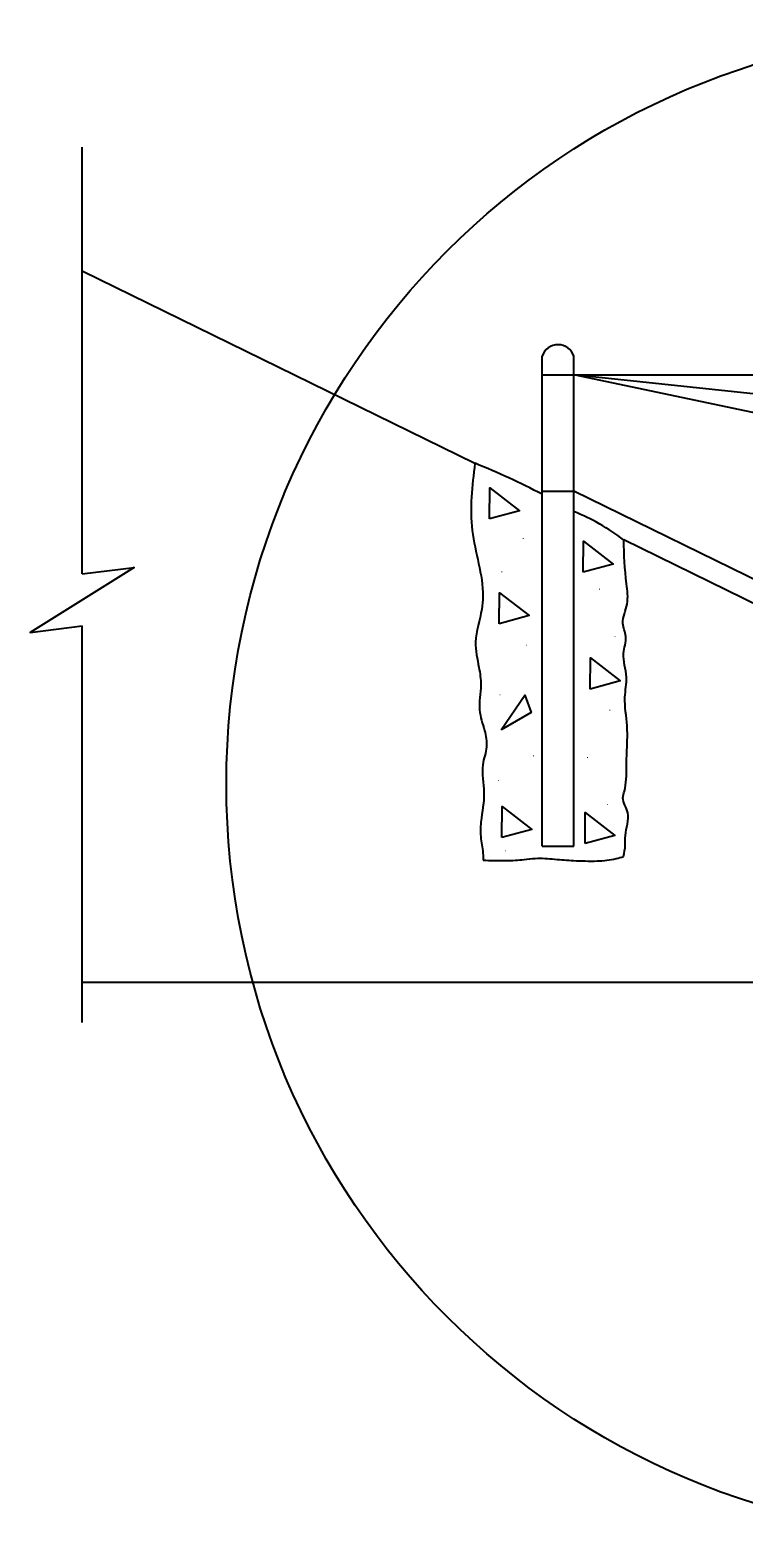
# Model space of a CAD drawing. Extents: x -800 to -719.3, y 369.4 to 418.9.
# Drawn here: x -798.95 to -793.72, y 390.89 to 401.94 of the extents above; entities that cross this region are included whole.
import ezdxf

# ---------------------------------------------------------------- set-up
doc = ezdxf.new("R2010")
doc.units = 0
doc.layers.add('mc_FENCE-WM', color=7, linetype='Continuous')
doc.layers.add('pp_PRESENTATION', color=7, linetype='Continuous')

msp = doc.modelspace()

# ---------------------------------------------------------------- linework, layer by layer
at = {"layer": 'mc_FENCE-WM'}
for p, q in [((-798.568, 397.952), (-798.568, 401.078)), ((-795.69, 398.762), (-798.568, 400.17)), ((-795.198, 395.959), (-795.198, 399.547)), ((-794.965, 395.959), (-794.965, 399.547)), ((-795.198, 399.411), (-784.056, 399.411)), ((-787.702, 398.638), (-794.965, 399.411)), ((-787.702, 397.876), (-794.965, 399.411)), ((-795.198, 398.558), (-794.965, 398.558)), ((-788.033, 395.168), (-794.965, 398.558)), ((-787.965, 394.957), (-794.6, 398.201)), ((-798.568, 394.666), (-798.568, 397.571)), ((-795.198, 395.959), (-794.965, 395.959)), ((-792.939, 394.96), (-798.568, 394.96))]:
    msp.add_line(p, q, dxfattribs=at)
for points in [[(-795.583, 398.355), (-795.581, 398.582), (-795.364, 398.414)], [(-794.896, 397.964), (-794.894, 398.192), (-794.677, 398.024)], [(-795.512, 397.587), (-795.51, 397.815), (-795.293, 397.647)], [(-794.846, 397.109), (-794.844, 397.337), (-794.627, 397.169)], [(-795.498, 396.811), (-795.325, 397.065), (-795.278, 396.938)], [(-795.493, 396.021), (-795.491, 396.249), (-795.274, 396.081)], [(-794.883, 395.977), (-794.882, 396.205), (-794.665, 396.037)]]:
    msp.add_lwpolyline(points, close=True, dxfattribs=at)
msp.add_lwpolyline([(-798.568, 397.952), (-798.187, 398), (-798.949, 397.524), (-798.568, 397.571)], dxfattribs=at)
for centre, radius, start, end in [((-795.081, 399.508), 0.123, 18.8136, 161.1864), ((-797.693, 393.775), 5.375, 62.34, 68.1159), ((-795.539, 396.978), 1.542, 52.5134, 68.1482)]:
    msp.add_arc(centre, radius, start, end, dxfattribs=at)
for points in [[(-795.69, 398.762), (-795.71, 398.271), (-795.632, 397.786), (-795.64, 397.693), (-795.686, 397.453), (-795.661, 397.268), (-795.647, 397.138), (-795.656, 396.956), (-795.62, 396.805), (-795.605, 396.686), (-795.633, 396.555), (-795.624, 396.351), (-795.646, 396.135), (-795.646, 396.013), (-795.63, 395.893), (-795.629, 395.855)], [(-794.601, 395.882), (-794.589, 395.967), (-794.588, 396.036), (-794.57, 396.203), (-794.606, 396.313), (-794.595, 396.362), (-794.58, 396.537), (-794.575, 396.703), (-794.575, 396.839), (-794.591, 397.049), (-794.58, 397.197), (-794.601, 397.37), (-794.585, 397.493), (-794.606, 397.59), (-794.575, 397.732), (-794.58, 397.88), (-794.6, 398.201)], [(-795.629, 395.855), (-795.553, 395.853), (-795.462, 395.853), (-795.329, 395.86), (-795.248, 395.869), (-795.106, 395.863), (-794.968, 395.853), (-794.795, 395.85), (-794.655, 395.867), (-794.601, 395.882)]]:
    msp.add_spline(points, degree=3, dxfattribs=at)
at = {"layer": 'pp_PRESENTATION'}
msp.add_circle((-791.989, 396.414), 5.522, dxfattribs=at)

# ---------------------------------------------------------------- texts
at = {"layer": 'mc_FENCE-WM'}
for p in [(-795.345, 398.208), (-795.502, 397.963), (-794.786, 397.837), (-794.673, 397.491), (-795.32, 397.428), (-795.515, 397.064), (-794.71, 396.95), (-795.27, 396.617), (-794.874, 396.605), (-795.528, 396.435), (-794.729, 396.259), (-795.476, 395.92)]:
    msp.add_text('.', height=0.0467, dxfattribs=at).set_placement(p)

doc.saveas('drawing.dxf')
